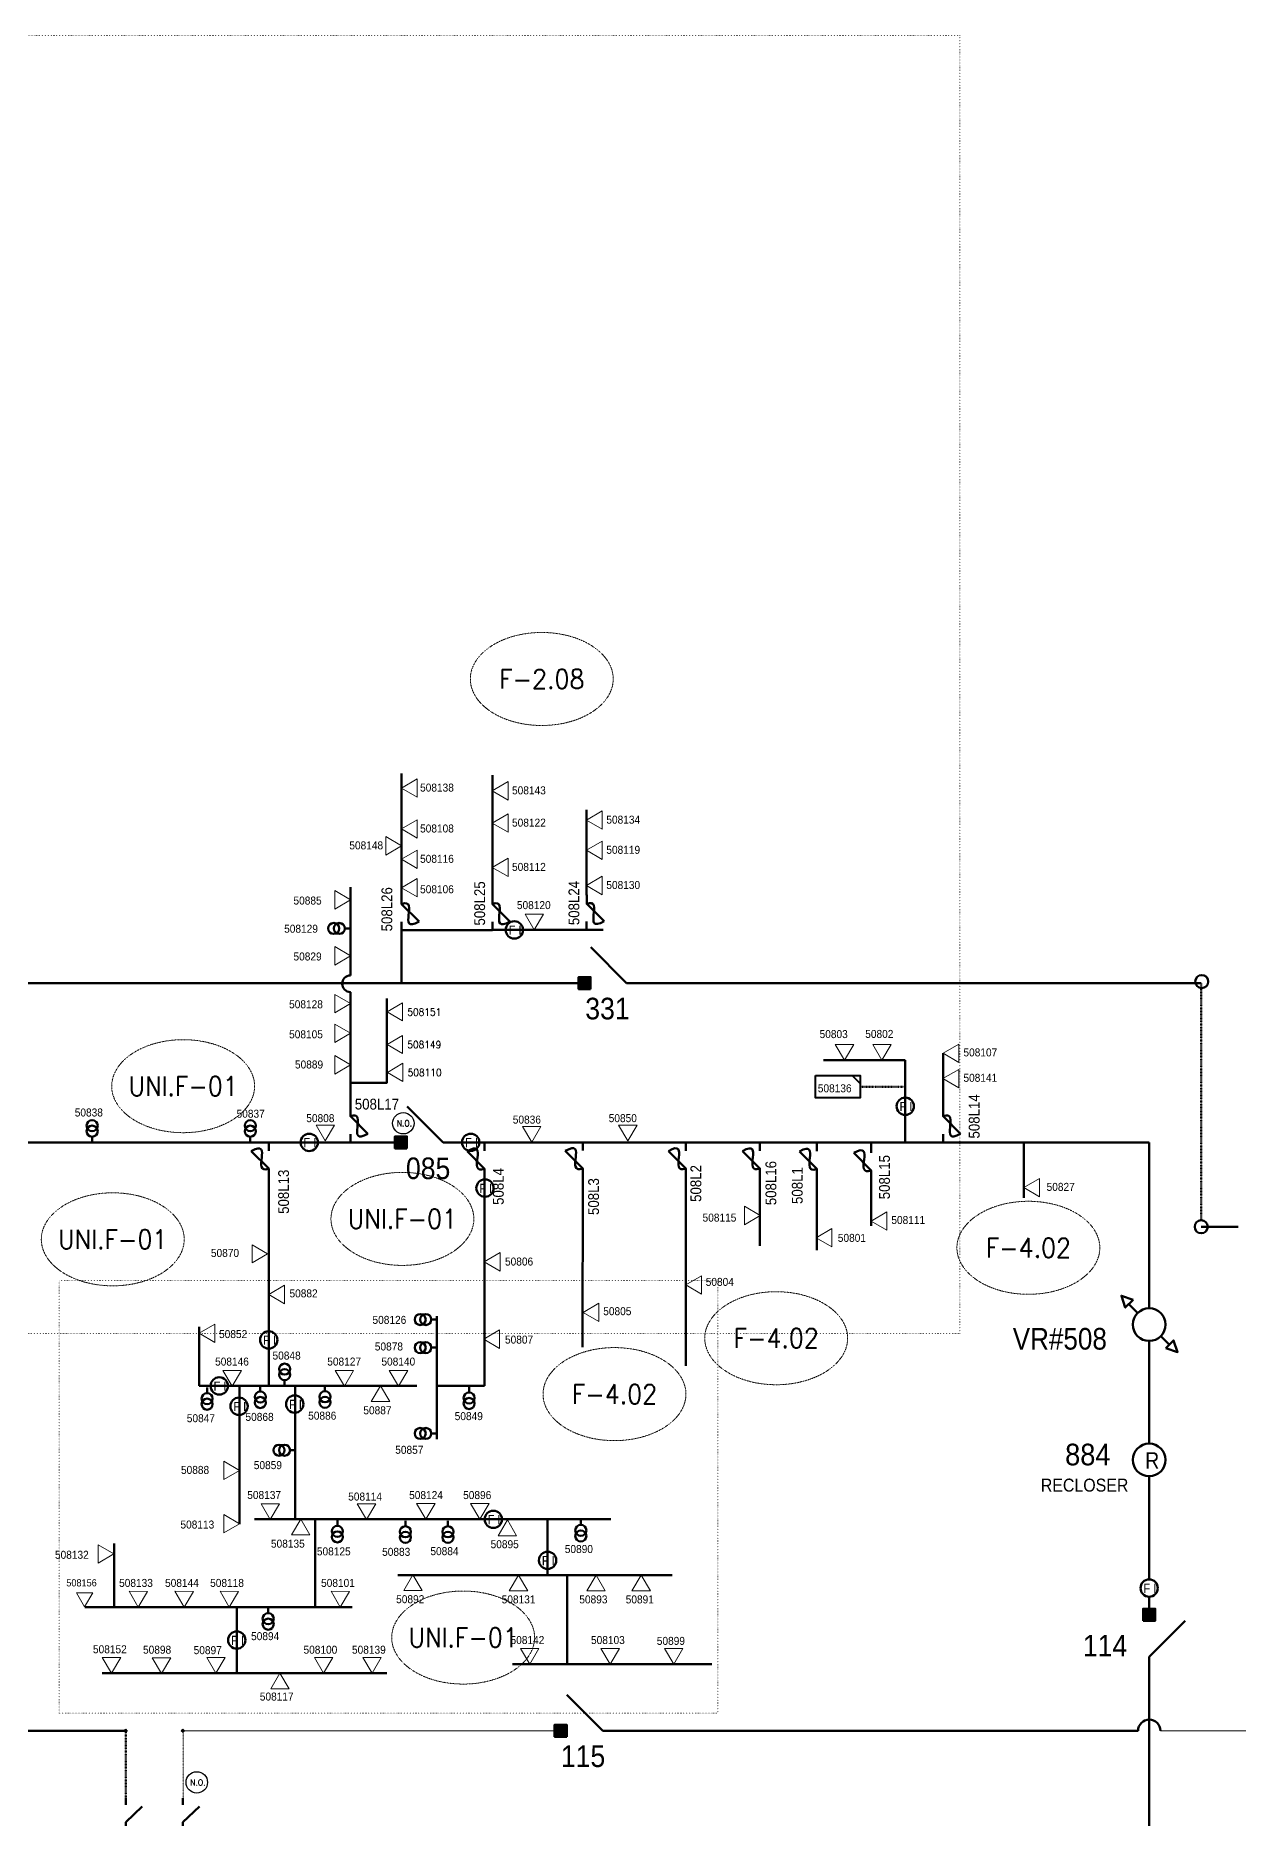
# Model space of a CAD drawing. Header units: metres. Extents: x 65984 to 144644, y -19036 to 23726.
# Drawn here: x 111478 to 112034, y 21496 to 22320 of the extents above; entities that cross this region are included whole.
import ezdxf
from ezdxf.enums import TextEntityAlignment as Align

# ---------------------------------------------------------------- set-up
doc = ezdxf.new("R2010")
doc.units = ezdxf.units.M
doc.header["$MEASUREMENT"] = 0
for name, pattern in [('DGN Style 1', [0.6, 0, -0.6]), ('DGN Style 2', [0.023128, 0, -0.023128]), ('DGN Style 3', [0.013877, 0, -0.013877])]:
    doc.linetypes.add(name, pattern=pattern)
doc.layers.get('0').update_dxf_attribs({"color": 95, "lineweight": 40})
for name, color, linetype, lineweight in [('ABS', 7, 'Continuous', 40), ('ABS NUMBER', 112, 'Continuous', 30), ('d_eos', 111, 'Continuous', 40), ('d_fco', 5, 'Continuous', 40), ('d_fco text', 95, 'Continuous', 40), ('d_grid line', 7, 'DGN Style 1', 0), ('d_oh branch', 94, 'Continuous', 40), ('d_tf', 1, 'Continuous', 40), ('d_tf no', 6, 'Continuous', 40), ('d_tf_200', 1, 'Continuous', 40), ('d_ug cable', 95, 'Continuous', 40), ('d_ug tf', 1, 'Continuous', 40), ('EARTH FAULT INDICATOR', 95, 'Continuous', 40), ('FDR  2  03', 240, 'Continuous', 40), ('FDR  2  19', 172, 'Continuous', 40), ('FDR  4  02', 126, 'Continuous', 40), ('fedr no', 95, 'Continuous', 40), ('O H MAIN FEEDER', 4, 'Continuous', 100), ('REGULATOR', 5, 'Continuous', 40), ('SW N O', 114, 'Continuous', 30)]:
    doc.layers.add(name, color=color, linetype=linetype, lineweight=lineweight)
doc.styles.add('Style-Andalus', font='andlso.ttf')
doc.styles.add('Style-Arial', font='arial.ttf')
doc.styles.add('Style-ENGINEERING', font='ENGINEERING.shx')
doc.styles.add('Style-msdefault', font='msdefault.shx')
doc.styles.add('Style-STANDARD', font='STANDARD.shx')

# ---------------------------------------------------------------- blocks, each defined once
blk = doc.blocks.new('TFU_19')
at = {"layer": 'd_tf_200', "color": 3, "linetype": 'Continuous', "lineweight": 53}
blk.add_line((0, 10), (0, 0), dxfattribs=at)
for centre in [(0, 30), (0, 20)]:
    blk.add_circle(centre, 10, dxfattribs=at)
blk = doc.blocks.new('TF_8')
at = {"color": 0, "linetype": 'ByBlock', "lineweight": -2}
blk.add_line((6.3, 4.95), (9.9, 1.35), dxfattribs=at)
blk.add_3dface([(-10.1, 4.95), (9.9, 4.95), (9.9, -5.05), (-10.1, -5.05)], dxfattribs=at)
blk = doc.blocks.new('TFU_9')
at = {"layer": 'd_tf_200', "color": 1, "linetype": 'Continuous', "lineweight": 53}
blk.add_line((0, 10), (0, 0), dxfattribs=at)
for centre in [(0, 30), (0, 20)]:
    blk.add_circle(centre, 10, dxfattribs=at)
blk = doc.blocks.new('ABS2_1_1')
at = {"color": 0, "linetype": 'ByBlock', "lineweight": -2, "ltscale": 500}
for q in [(-29900, 43500), (0, 0)]:
    blk.add_line((0, 13600), q, dxfattribs=at)
at = {"color": 0, "linetype": 'ByBlock', "lineweight": -2, "ltscale": 500, "flags": 128}
for points in [[(5000, 43600), (-5000, 43600), (-5000, 53600), (5000, 53600)], [(3791, 49653), (3791, 49653), (3791, 49653)]]:
    blk.add_lwpolyline(points, close=True, dxfattribs=at)
at = {"color": 0, "linetype": 'ByBlock', "lineweight": -2, "ltscale": 500}
for points in [[(5000, 43600), (-5000, 43600), (5000, 53600), (-5000, 53600)], [(3791, 49653), (3791, 49653), (3791, 49653)]]:
    blk.add_solid(points, dxfattribs=at)
blk = doc.blocks.new('*U892')
at = {"layer": 'SW N O', "color": 3}
blk.add_circle((0, 0), 16.8, dxfattribs=at)
at = {"layer": 'SW N O', "color": 3, "style": 'Style-STANDARD'}
blk.add_text('N.O.', height=9.6, dxfattribs=at).set_placement((1.7, -0.2), align=Align.MIDDLE_CENTER)
blk = doc.blocks.new('*U897')
at = {"layer": 'd_eos', "color": 7, "linetype": 'Continuous', "lineweight": 211, "ltscale": 0.682965}
for p, q in [((-4.65, 11.34), (-11.44, 18.34)), ((-12.09, 11.34), (-14.91, 11.34)), ((0, 11.34), (-4.65, 11.34)), ((0, 14.01), (0, -18.32)), ((-4.65, -12.95), (-11.44, -5.95)), ((0, -0.8), (4.65, -0.8)), ((4.65, -0.8), (11.45, -7.81)), ((12.1, -0.8), (14.92, -0.8)), ((-12.09, -12.95), (-14.92, -12.95)), ((0, -12.95), (-4.65, -12.95))]:
    blk.add_line(p, q, dxfattribs=at)
blk = doc.blocks.new('*U896')
at = {"layer": 'FDR  2  03', "color": 7, "linetype": 'DGN Style 3', "lineweight": 140}
blk.add_line((-0.9, -24.9), (-0.9, -30.4), dxfattribs=at)
at = {"layer": 'FDR  2  03', "color": 7, "linetype": 'Continuous', "lineweight": 140}
blk.add_line((15.3, -30.4), (-15.9, -30.4), dxfattribs=at)
blk.add_circle((-1.1, -17.1), 7.78, dxfattribs=at)
at = {"layer": 'd_eos', "color": 7, "linetype": 'Continuous', "lineweight": 211, "ltscale": 0.682965, "xscale": 1.333535249848705, "yscale": 1.333535249848705, "zscale": 1.333535249848705, "rotation": 270}
blk.add_blockref('*U897', (0, 10.5), dxfattribs=at)
at = {"layer": 'FDR  4  02', "color": 7, "linetype": 'Continuous', "lineweight": 140, "style": 'Style-STANDARD'}
blk.add_text('M', height=7.83, dxfattribs=at).set_placement((-0.9, -17), align=Align.MIDDLE_CENTER)
blk = doc.blocks.new('*U746')
at = {"layer": 'd_fco', "color": 1, "linetype": 'Continuous', "lineweight": 100}
blk.add_line((-4.6, 4.2), (-10.1, 4.2), dxfattribs=at)
at = {"layer": 'd_fco', "color": 1, "linetype": 'Continuous', "lineweight": 100, "flags": 128}
blk.add_lwpolyline([(13, 4.2), (7.1, 4.2), (-4.4, -7.3)], dxfattribs=at)
at = {"layer": 'd_fco', "color": 1, "linetype": 'Continuous', "lineweight": 100}
blk.add_open_spline([(-4.4, -7.3), (-13, 7.7), (11.6, -7.7), (7.1, 4.2)], degree=3, dxfattribs=at)
blk = doc.blocks.new('*U706')
at = {"layer": 'd_fco', "color": 3, "linetype": 'Continuous', "lineweight": 100}
blk.add_line((-4.6, 4.2), (-10.1, 4.2), dxfattribs=at)
at = {"layer": 'd_fco', "color": 3, "linetype": 'Continuous', "lineweight": 100, "flags": 128}
blk.add_lwpolyline([(13, 4.2), (7.1, 4.2), (-4.4, -7.3)], dxfattribs=at)
at = {"layer": 'd_fco', "color": 3, "linetype": 'Continuous', "lineweight": 100}
blk.add_open_spline([(-4.4, -7.3), (-13, 7.7), (11.6, -7.7), (7.1, 4.2)], degree=3, dxfattribs=at)
blk = doc.blocks.new('*U906')
at = {"layer": 'EARTH FAULT INDICATOR', "color": 2, "linetype": 'Continuous', "lineweight": 100}
blk.add_circle((0.02, 0.13), 4, dxfattribs=at)
at = {"layer": 'EARTH FAULT INDICATOR', "color": 2, "lineweight": 140, "style": 'Style-Andalus', "width": 0.9}
blk.add_text('F I', height=4.234, dxfattribs=at).set_placement((-2.61, 2.11), align=Align.TOP_LEFT)
blk = doc.blocks.new('*U809')
at = {"layer": 'REGULATOR', "color": 7, "linetype": 'Continuous', "lineweight": 211}
blk.add_circle((-0.01, 0.1), 7.56, dxfattribs=at)
at = {"layer": 'ABS NUMBER', "color": 7, "lineweight": 211, "style": 'Style-ENGINEERING', "width": 0.9}
blk.add_text('R', height=7.56, dxfattribs=at).set_placement((-1.91, 3.67), align=Align.TOP_LEFT)
blk = doc.blocks.new('*U720')
at = {"layer": 'd_fco', "color": 114, "linetype": 'Continuous', "lineweight": 100}
blk.add_line((-4.6, 4.2), (-10.1, 4.2), dxfattribs=at)
at = {"layer": 'd_fco', "color": 114, "linetype": 'Continuous', "lineweight": 100, "flags": 128}
blk.add_lwpolyline([(13, 4.2), (7.1, 4.2), (-4.4, -7.3)], dxfattribs=at)
at = {"layer": 'd_fco', "color": 114, "linetype": 'Continuous', "lineweight": 100}
blk.add_open_spline([(-4.4, -7.3), (-13, 7.7), (11.6, -7.7), (7.1, 4.2)], degree=3, dxfattribs=at)
blk = doc.blocks.new('*U963')
at = {"layer": 'EARTH FAULT INDICATOR', "color": 3, "linetype": 'Continuous', "lineweight": 100}
blk.add_circle((0.02, 0.13), 4, dxfattribs=at)
at = {"layer": 'EARTH FAULT INDICATOR', "color": 3, "lineweight": 140, "style": 'Style-Andalus', "width": 0.9}
blk.add_text('F I', height=4.234, dxfattribs=at).set_placement((-2.61, 2.11), align=Align.TOP_LEFT)
blk = doc.blocks.new('*U2077')
at = {"layer": 'REGULATOR', "color": 1, "linetype": 'Continuous', "lineweight": 106}
for p, q in [((24, 25.1), (13.4, 14.5)), ((-14.9, -13.7), (-25.5, -24.4))]:
    blk.add_line(p, q, dxfattribs=at)
at = {"layer": 'REGULATOR', "color": 1, "linetype": 'Continuous', "lineweight": 106, "flags": 128}
for points in [[(29.5, 20), (34.4, 34.3), (20.1, 29.6)], [(-29.6, -20), (-34.4, -34.3), (-20.1, -29.5)]]:
    blk.add_lwpolyline(points, close=True, dxfattribs=at)
at = {"layer": 'REGULATOR', "color": 1, "linetype": 'Continuous', "lineweight": 106}
blk.add_circle((-0.8, 0.4), 20, dxfattribs=at)
blk = doc.blocks.new('TRA1_551')
at = {"layer": 'd_tf', "color": 3, "linetype": 'Continuous', "lineweight": 0, "ltscale": 0.000426762, "flags": 128}
blk.add_lwpolyline([(9.9, -17), (-0.1, 0), (-10.1, -17)], close=True, dxfattribs=at)
blk = doc.blocks.new('TRA1_550')
at = {"layer": 'd_tf', "color": 3, "linetype": 'Continuous', "lineweight": 0, "ltscale": 0.000426762, "xscale": 1.000046566207833, "yscale": 1.000046566207833, "zscale": 1.000046566207833, "rotation": 180}
blk.add_blockref('TRA1_551', (0, 0), dxfattribs=at)
blk = doc.blocks.new('TRA1_555')
at = {"layer": 'd_tf', "color": 3, "linetype": 'Continuous', "lineweight": 0, "ltscale": 0.000426762, "flags": 128}
blk.add_lwpolyline([(10.1, -17), (0.1, 0), (-9.9, -17)], close=True, dxfattribs=at)
blk = doc.blocks.new('TRA1_554')
at = {"layer": 'd_tf', "color": 3, "linetype": 'Continuous', "lineweight": 0, "ltscale": 0.000426762, "xscale": 1.000046566088347, "yscale": 1.000046566088347, "zscale": 1.000046566088347, "rotation": 180.0000042736749}
blk.add_blockref('TRA1_555', (0, 0), dxfattribs=at)
blk = doc.blocks.new('TRA1_565')
at = {"layer": 'd_tf', "color": 3, "linetype": 'Continuous', "lineweight": 0, "ltscale": 0.000426762, "flags": 128}
blk.add_lwpolyline([(9.9, -17.2), (-0.1, -0.2), (-10.1, -17.2)], close=True, dxfattribs=at)
blk = doc.blocks.new('TRA1_564')
at = {"layer": 'd_tf', "color": 3, "linetype": 'Continuous', "lineweight": 0, "ltscale": 0.000426762, "xscale": 1.000046566207834, "yscale": 1.000046566207834, "zscale": 1.000046566207834, "rotation": 180}
blk.add_blockref('TRA1_565', (0, 0), dxfattribs=at)
blk = doc.blocks.new('TRA1_567')
at = {"layer": 'd_tf', "color": 1, "linetype": 'Continuous', "lineweight": 0, "ltscale": 0.000426762, "flags": 128}
blk.add_lwpolyline([(9.9, -17), (-0.1, 0), (-10.1, -17)], close=True, dxfattribs=at)
blk = doc.blocks.new('TRA1_566')
at = {"layer": 'd_tf', "color": 1, "linetype": 'Continuous', "lineweight": 0, "ltscale": 0.000426762, "xscale": 1.000046566207833, "yscale": 1.000046566207833, "zscale": 1.000046566207833, "rotation": 180}
blk.add_blockref('TRA1_567', (0, 0), dxfattribs=at)
blk = doc.blocks.new('TRA1_569')
at = {"layer": 'd_tf', "color": 1, "linetype": 'Continuous', "lineweight": 0, "ltscale": 0.000426762, "flags": 128}
blk.add_lwpolyline([(10, -17.1), (0, -0.1), (-10, -17.1)], close=True, dxfattribs=at)
blk = doc.blocks.new('TRA1_568')
at = {"layer": 'd_tf', "color": 1, "linetype": 'Continuous', "lineweight": 0, "ltscale": 0.000426762, "xscale": 1.000046566207833, "yscale": 1.000046566207833, "zscale": 1.000046566207833, "rotation": 180}
blk.add_blockref('TRA1_569', (0, 0), dxfattribs=at)
blk = doc.blocks.new('TRA1_561')
at = {"layer": 'd_tf', "color": 1, "linetype": 'Continuous', "lineweight": 0, "ltscale": 0.000426762, "flags": 128}
blk.add_lwpolyline([(10, -16.9), (0, 0.1), (-10, -16.9)], close=True, dxfattribs=at)
blk = doc.blocks.new('TRA1_560')
at = {"layer": 'd_tf', "color": 1, "linetype": 'Continuous', "lineweight": 0, "ltscale": 0.000426762, "xscale": 1.000046566088347, "yscale": 1.000046566088347, "zscale": 1.000046566088347, "rotation": 180.0000042736749}
blk.add_blockref('TRA1_561', (0, 0), dxfattribs=at)
blk = doc.blocks.new('TRA1_571')
at = {"layer": 'd_tf', "color": 3, "linetype": 'Continuous', "lineweight": 0, "ltscale": 0.000426762, "flags": 128}
blk.add_lwpolyline([(10, -17), (0, 0), (-10, -17)], close=True, dxfattribs=at)
blk = doc.blocks.new('TRA1_570')
at = {"layer": 'd_tf', "color": 3, "linetype": 'Continuous', "lineweight": 0, "ltscale": 0.000426762, "xscale": 1.000046566088347, "yscale": 1.000046566088347, "zscale": 1.000046566088347, "rotation": 180.0000042736749}
blk.add_blockref('TRA1_571', (0, 0), dxfattribs=at)
blk = doc.blocks.new('TRA1_573')
at = {"layer": 'd_tf', "color": 114, "linetype": 'Continuous', "lineweight": 0, "ltscale": 0.000426762, "extrusion": (0, 0, -1), "flags": 128}
blk.add_lwpolyline([(-10, -17.1), (0, -0.1), (10, -17.1)], close=True, dxfattribs=at)
blk = doc.blocks.new('TRA1_572')
at = {"layer": 'd_tf', "color": 114, "linetype": 'Continuous', "lineweight": 0, "ltscale": 0.000426762, "xscale": 1.000046566207833, "yscale": 1.000046566207833, "zscale": 1.000046566207833, "rotation": 180}
blk.add_blockref('TRA1_573', (0, 0), dxfattribs=at)
blk = doc.blocks.new('TRA1_652')
at = {"layer": 'd_tf', "color": 3, "linetype": 'Continuous', "lineweight": 0, "ltscale": 0.000426762, "extrusion": (0, 0, -1), "flags": 128}
blk.add_lwpolyline([(-10, -17.1), (0, -0.1), (10, -17.1)], close=True, dxfattribs=at)
blk = doc.blocks.new('TRA1_651')
at = {"layer": 'd_tf', "color": 3, "linetype": 'Continuous', "lineweight": 0, "ltscale": 0.000426762, "xscale": 1.000046566207833, "yscale": 1.000046566207833, "zscale": 1.000046566207833, "rotation": 180}
blk.add_blockref('TRA1_652', (0, 0), dxfattribs=at)
blk = doc.blocks.new('TRA1_587')
at = {"layer": 'd_tf', "color": 1, "linetype": 'Continuous', "lineweight": 0, "ltscale": 0.000426762, "flags": 128}
blk.add_lwpolyline([(10, -17), (0, 0), (-10, -17)], close=True, dxfattribs=at)
blk = doc.blocks.new('TRA1_586')
at = {"layer": 'd_tf', "color": 1, "linetype": 'Continuous', "lineweight": 0, "ltscale": 0.000426762, "xscale": 1.000046566088347, "yscale": 1.000046566088347, "zscale": 1.000046566088347, "rotation": 180.0000042736749}
blk.add_blockref('TRA1_587', (0, 0), dxfattribs=at)
blk = doc.blocks.new('TRA1_710')
at = {"layer": 'd_tf', "color": 1, "linetype": 'Continuous', "lineweight": 0, "ltscale": 0.000426762, "flags": 128}
blk.add_lwpolyline([(10.1, -17), (0.1, 0), (-9.9, -17)], close=True, dxfattribs=at)
blk = doc.blocks.new('TRA1_709')
at = {"layer": 'd_tf', "color": 1, "linetype": 'Continuous', "lineweight": 0, "ltscale": 0.000426762, "xscale": 1.000046566207833, "yscale": 1.000046566207833, "zscale": 1.000046566207833, "rotation": 180}
blk.add_blockref('TRA1_710', (0, 0), dxfattribs=at)
blk = doc.blocks.new('TRA1_1594')
at = {"layer": 'd_tf', "color": 3, "linetype": 'Continuous', "lineweight": 0, "ltscale": 0.000384086, "flags": 128}
blk.add_lwpolyline([(10.1, -17), (0.1, 0), (-9.9, -17)], close=True, dxfattribs=at)
blk = doc.blocks.new('TRA1_1593')
at = {"layer": 'd_tf', "color": 3, "linetype": 'Continuous', "lineweight": 0, "ltscale": 0.000384086, "xscale": 1.000046566088347, "yscale": 1.000046566088347, "zscale": 1.000046566088347, "rotation": 180.0000042736749}
blk.add_blockref('TRA1_1594', (0, 0), dxfattribs=at)

msp = doc.modelspace()

# ---------------------------------------------------------------- linework, layer by layer
at = {"layer": 'd_fco', "color": 1, "linetype": 'Continuous', "lineweight": 100}
msp.add_line((111864.21, 21807.03), (111864.21, 21808.82), dxfattribs=at)
at = {"layer": 'd_grid line', "color": 7, "linetype": 'DGN Style 1', "lineweight": 0, "flags": 128}
msp.add_lwpolyline([(111905.22, 22320.48), (111905.22, 21720.48), (110915.27, 21720.48), (110915.27, 22320.48)], close=True, dxfattribs=at)
at = {"layer": 'd_oh branch', "color": 114, "linetype": 'Continuous', "lineweight": 100}
for p, q in [((111647.19, 21920.14), (111647.19, 21979.37)), ((111647.19, 21883.09), (111647.19, 21908.88)), ((111689.13, 21907.03), (111740.35, 21907.03))]:
    msp.add_line(p, q, dxfattribs=at)
at = {"layer": 'd_oh branch', "color": 3, "linetype": 'Continuous', "lineweight": 100}
for p, q in [((111623.51, 21886.02), (111623.51, 21926.79)), ((111623.52, 21825.02), (111623.51, 21878.32)), ((111585.76, 21792.55), (111585.77, 21696.23)), ((111553.58, 21696.23), (111553.58, 21723.55)), ((111654.16, 21696.23), (111553.58, 21696.23)), ((111572.19, 21695.86), (111572.19, 21632.33)), ((111597.93, 21696.07), (111597.93, 21634.55)), ((111579.14, 21634.55), (111743.83, 21634.55)), ((111607.3, 21634.54), (111607.3, 21593.99)), ((111714.67, 21634.55), (111714.67, 21608.68)), ((111772.18, 21608.68), (111645.49, 21608.68)), ((111723.71, 21608.53), (111723.71, 21567.6)), ((111514.37, 21593.99), (111500.7, 21594)), ((111571.02, 21563.44), (111640.3, 21563.44)), ((111790.65, 21567.6), (111698.42, 21567.6))]:
    msp.add_line(p, q, dxfattribs=at)
at = {"layer": 'd_oh branch', "color": 1, "linetype": 'Continuous', "lineweight": 100}
for p, q in [((111897.46, 21824.63), (111897.46, 21850)), ((111880, 21846.82), (111842.19, 21846.82)), ((111880, 21808.82), (111880, 21846.82)), ((111934.79, 21808.82), (111934.79, 21783.17)), ((111685.47, 21792.51), (111685.46, 21696.23)), ((111730.9, 21792.68), (111730.87, 21714.08)), ((111778.56, 21792.62), (111778.55, 21705.45)), ((111812.8, 21792.61), (111812.81, 21761.05)), ((111839.15, 21792.41), (111839.15, 21759.02)), ((111864.2, 21792.62), (111864.21, 21770.23)), ((111663.48, 21671.66), (111663.48, 21728.4)), ((111663.48, 21696.23), (111685.46, 21696.23))]:
    msp.add_line(p, q, dxfattribs=at)
at = {"layer": 'd_oh branch', "color": 114, "linetype": 'Continuous', "lineweight": 100, "flags": 128}
for points in [[(111689.13, 21919.7), (111689.13, 21978.58)], [(111732.72, 21923.12), (111732.72, 21962.64)], [(111647.19, 21906.92), (111689.13, 21906.92)], [(111732.72, 21907.03), (111732.72, 21908.97)]]:
    msp.add_lwpolyline(points, dxfattribs=at)
at = {"layer": 'd_oh branch', "color": 3, "linetype": 'Continuous', "lineweight": 100, "flags": 128}
for points in [[(111623.51, 21836.38), (111640.43, 21836.38), (111640.43, 21875.29)], [(111624.33, 21593.99), (111514.37, 21593.99), (111514.37, 21623.44)], [(111571.02, 21593.99), (111571.02, 21563.44), (111508.8, 21563.44)]]:
    msp.add_lwpolyline(points, dxfattribs=at)
at = {"layer": 'd_oh branch', "color": 3, "linetype": 'Continuous', "lineweight": 100}
msp.add_arc((111623.6, 21882.17), 3.85, 91.42321, 268.57679, dxfattribs=at)
at = {"layer": 'd_ug cable', "color": 114, "linetype": 'DGN Style 3', "lineweight": 100}
msp.add_line((112016.77, 21882.47), (112016.77, 21772.8), dxfattribs=at)
at = {"layer": 'd_ug cable', "color": 1, "linetype": 'DGN Style 3', "lineweight": 106}
msp.add_line((111880, 21834.57), (111859.19, 21834.57), dxfattribs=at)
at = {"layer": 'd_ug cable', "color": 251, "linetype": 'DGN Style 3', "lineweight": 100}
msp.add_line((111519.72, 21504.26), (111519.72, 21536.81), dxfattribs=at)
at = {"layer": 'd_ug cable', "color": 6, "linetype": 'Continuous', "lineweight": 13}
for p, q in [((111720.28, 21536.81), (111546.23, 21536.81)), ((111987.61, 21536.81), (111747.42, 21536.81)), ((111987.61, 21536.81), (111747.42, 21536.81)), ((112039.2, 21536.72), (111997.96, 21536.81))]:
    msp.add_line(p, q, dxfattribs=at)
at = {"layer": 'd_ug cable', "color": 6, "linetype": 'DGN Style 2', "lineweight": 13}
msp.add_line((111546.23, 21504.85), (111546.23, 21536.62), dxfattribs=at)
at = {"layer": 'd_ug cable', "color": 11, "linetype": 'DGN Style 3', "lineweight": 13}
msp.add_line((111987.61, 21536.81), (111747.42, 21536.81), dxfattribs=at)
at = {"layer": 'd_ug cable', "color": 6, "linetype": 'Continuous', "lineweight": 13}
msp.add_arc((111992.78, 21536.8), 5.17, 0.06795, 179.93205, dxfattribs=at)
at = {"layer": 'EARTH FAULT INDICATOR', "color": 2, "linetype": 'DGN Style 1', "lineweight": 0, "flags": 128}
msp.add_lwpolyline([(111488.98, 21544.95), (111488.98, 21744.95), (111793.36, 21744.95), (111793.36, 21544.95)], close=True, dxfattribs=at)
at = {"layer": 'FDR  2  19', "color": 114, "linetype": 'Continuous'}
msp.add_line((111674.62, 21882.47), (111455.24, 21882.47), dxfattribs=at)
at = {"layer": 'FDR  2  19', "color": 114, "linetype": 'Continuous', "flags": 128}
msp.add_lwpolyline([(112016.77, 21769.8), (112033.94, 21769.8)], dxfattribs=at)
at = {"layer": 'FDR  4  02', "color": 1, "linetype": 'Continuous'}
msp.add_line((111992.73, 21393.54), (111992.73, 21564.04), dxfattribs=at)
at = {"layer": 'fedr no', "color": 82, "linetype": 'DGN Style 3', "lineweight": 13, "true_color": 0x1dc70e}
for centre in [(111711.98, 22023.06), (111546.22, 21834.8), (111647.56, 21773.45), (111513.68, 21764), (111936.89, 21760.09), (111820.34, 21718.28), (111745.59, 21692.44), (111675.64, 21579.89)]:
    msp.add_ellipse(centre, major_axis=(33.02, 0), ratio=0.651175, dxfattribs=at)
at = {"layer": 'O H MAIN FEEDER', "color": 114, "lineweight": 211, "ltscale": 0.498271}
for p, q in [((111729.28, 21882.47), (111452.98, 21882.47)), ((112016.77, 21882.47), (111756.74, 21882.47))]:
    msp.add_line(p, q, dxfattribs=at)
at = {"layer": 'O H MAIN FEEDER', "color": 3, "lineweight": 211, "ltscale": 0.498271}
msp.add_line((111644.05, 21808.82), (111315.13, 21808.83), dxfattribs=at)
at = {"layer": 'O H MAIN FEEDER', "color": 1, "lineweight": 211, "ltscale": 0.498271}
for p, q in [((111851.32, 21808.82), (111671.25, 21808.82)), ((111891.21, 21808.82), (111851.32, 21808.82)), ((111992.73, 21808.82), (111888.91, 21808.82)), ((111992.73, 21732.16), (111992.73, 21808.82)), ((111992.73, 21669.58), (111992.73, 21717.03)), ((111992.73, 21607), (111992.73, 21654.45)), ((111992.73, 21598.76), (111992.73, 21599.15)), ((111992.73, 21592.64), (111992.73, 21598.76)), ((111992.73, 21172.8), (111992.73, 21564.04))]:
    msp.add_line(p, q, dxfattribs=at)
at = {"layer": 'O H MAIN FEEDER', "color": 251, "lineweight": 211, "ltscale": 0.498271}
msp.add_line((111519.72, 21536.81), (111419.28, 21536.81), dxfattribs=at)
at = {"layer": 'O H MAIN FEEDER', "color": 140, "lineweight": 211, "ltscale": 0.498271}
msp.add_line((111987.61, 21536.81), (111747.42, 21536.81), dxfattribs=at)
at = {"layer": 'O H MAIN FEEDER', "color": 114, "lineweight": 211, "ltscale": 0.498271, "flags": 128}
msp.add_lwpolyline([(112016.77, 21769.8), (112033.94, 21769.8)], dxfattribs=at)
at = {"layer": 'O H MAIN FEEDER', "color": 114, "ltscale": 0.426762}
for centre in [(112017.05, 21883.18), (112016.77, 21769.8)]:
    msp.add_circle(centre, 3, dxfattribs=at)
at = {"layer": 'O H MAIN FEEDER', "color": 251, "lineweight": 211, "ltscale": 0.498271}
msp.add_circle((111519.68, 21536.8), 0.402, dxfattribs=at)
at = {"layer": 'O H MAIN FEEDER', "color": 140, "lineweight": 211, "ltscale": 0.498271}
msp.add_circle((111546.08, 21536.8), 0.402, dxfattribs=at)
msp.add_arc((111992.78, 21536.8), 5.17, 0.06795, 179.93205, dxfattribs=at)

# ---------------------------------------------------------------- block references
at = {"layer": 'ABS', "color": 7, "linetype": 'Continuous', "lineweight": 211, "ltscale": 0.829472, "xscale": 0.000555747191877611, "yscale": -0.0005557471918776113, "zscale": 0.0003680335276451397}
for p, rotation in [((111758.77, 21882.47), 270.0000000000002), ((111673.91, 21808.82), 270.0000000000002), ((111992.73, 21563.41), 180.0000000000002), ((111747.72, 21536.81), 270.0000000000002)]:
    msp.add_blockref('ABS2_1_1', p, dxfattribs=dict(at, rotation=rotation))
at = {"layer": 'd_eos', "color": 7, "linetype": 'Continuous', "lineweight": 211, "ltscale": 0.682965, "xscale": 0.8147294840344778, "yscale": 0.8147294840344778, "zscale": 0.8147294840344778}
msp.add_blockref('*U896', (111533.8, 21480.86), dxfattribs=at)
at = {"layer": 'd_fco', "color": 114, "linetype": 'Continuous', "lineweight": 100, "xscale": 0.7000000000000004, "yscale": 0.7000000000000004, "zscale": 0.7000000000000004, "rotation": 89.9640835135763}
for p in [(111650.15, 21914.01), (111692.08, 21914.01), (111735.67, 21914.12)]:
    msp.add_blockref('*U720', p, dxfattribs=at)
at = {"layer": 'd_fco', "color": 3, "linetype": 'Continuous', "lineweight": 100, "xscale": 0.7000000000000004, "yscale": 0.7000000000000004, "zscale": 0.7000000000000004}
for p, rotation in [((111626.46, 21815.91), 89.9640835135763), ((111582.82, 21801.66), 269.9640835135763)]:
    msp.add_blockref('*U706', p, dxfattribs=dict(at, rotation=rotation))
at = {"layer": 'd_fco', "color": 1, "linetype": 'Continuous', "lineweight": 100, "xscale": 0.7000000000000004, "yscale": 0.7000000000000004, "zscale": 0.7000000000000004}
for p, rotation in [((111900.41, 21815.91), 89.9640835135763), ((111682.53, 21801.63), 269.9640835135763), ((111727.96, 21801.79), 269.9640835135763), ((111775.62, 21801.74), 269.9640835135763), ((111809.86, 21801.73), 269.9640835135763), ((111836.2, 21801.52), 269.9640835135763), ((111861.26, 21800.83), 269.9640835135763)]:
    msp.add_blockref('*U746', p, dxfattribs=dict(at, rotation=rotation))
at = {"layer": 'd_tf', "color": 114, "linetype": 'Continuous', "lineweight": 0, "ltscale": 0.000426762, "extrusion": (0, 0, -1), "xscale": 0.4267622666565712, "yscale": 0.4267622666565712, "zscale": 0.4267622666565712, "rotation": 90.00000000000001}
for p in [(-111647.15, 21972.65), (-111689.08, 21971.37), (-111647.15, 21953.73), (-111689.08, 21956.45), (-111732.66, 21957.82), (-111732.66, 21943.87), (-111647.15, 21939.72), (-111689.08, 21935.98), (-111732.66, 21927.61), (-111647.15, 21926.54)]:
    msp.add_blockref('TRA1_572', p, dxfattribs=at)
at = {"layer": 'd_tf', "color": 114, "linetype": 'Continuous', "lineweight": 0, "ltscale": 0.000426762, "xscale": 0.4267622666565712, "yscale": 0.4267622666565712, "zscale": 0.4267622666565712, "rotation": 90.00000000000001}
msp.add_blockref('TRA1_572', (111647.23, 21945.93), dxfattribs=at)
at = {"layer": 'd_tf', "color": 3, "linetype": 'Continuous', "lineweight": 0, "ltscale": 0.000426762}
for name, p, xscale, yscale, zscale, rotation in [('TRA1_550', (111623.55, 21920.91), 0.4267622666565712, 0.4267622666565712, 0.4267622666565712, 89.99999999999999), ('TRA1_550', (111623.55, 21895.05), 0.4267622666565712, 0.4267622666565712, 0.4267622666565712, 89.99999999999999), ('TRA1_550', (111623.55, 21872.94), 0.4267622666565712, 0.4267622666565712, 0.4267622666565712, 89.99999999999999), ('TRA1_550', (111623.55, 21859.2), 0.4267622666565712, 0.4267622666565712, 0.4267622666565712, 89.99999999999999), ('TRA1_550', (111623.55, 21844.62), 0.4267622666565712, 0.4267622666565712, 0.4267622666565712, 89.99999999999999), ('TRA1_570', (111611.93, 21809.58), 0.4267628141947012, 0.4267628141947012, 0.4267628141947012, 359.9082192556203), ('TRA1_564', (111585.33, 21757.24), 0.4182270213234395, 0.4182270213234395, 0.4182270213234395, 89.99999999999999), ('TRA1_550', (111585.77, 21738.53), 0.4267622666565712, 0.4267622666565712, 0.4267622666565712, 270), ('TRA1_550', (111553.56, 21720.59), 0.4267622666565712, 0.4267622666565712, 0.4267622666565712, 270), ('TRA1_550', (111572.25, 21657.13), 0.4267622666565712, 0.4267622666565712, 0.4267622666565712, 89.99999999999999), ('TRA1_550', (111572.25, 21632.5), 0.4267622666565712, 0.4267622666565712, 0.4267622666565712, 89.99999999999999), ('TRA1_550', (111696.12, 21634.25), 0.4267622666565712, 0.4267622666565712, 0.4267622666565712, 180), ('TRA1_550', (111514.23, 21618.51), 0.4267622666565712, 0.4267622666565712, 0.4267622666565712, 89.99999999999999), ('TRA1_550', (111652.46, 21608.83), 0.4267622666565712, 0.4267622666565712, 0.4267622666565712, 180), ('TRA1_550', (111701.24, 21608.75), 0.4267622666565712, 0.4267622666565712, 0.4267622666565712, 180), ('TRA1_550', (111737.11, 21608.75), 0.4267622666565712, 0.4267622666565712, 0.4267622666565712, 180), ('TRA1_550', (111757.99, 21608.75), 0.4267622666565712, 0.4267622666565712, 0.4267622666565712, 180), ('TRA1_554', (111525.5, 21594.01), 0.4267628141947012, 0.4267628141947012, 0.4267628141947012, 359.9082192556203), ('TRA1_554', (111546.74, 21594.01), 0.4267628141947012, 0.4267628141947012, 0.4267628141947012, 359.9082192556203), ('TRA1_554', (111567.58, 21594.01), 0.4267628141947012, 0.4267628141947012, 0.4267628141947012, 359.9082192556203), ('TRA1_554', (111618.86, 21594.01), 0.4267628141947012, 0.4267628141947012, 0.4267628141947012, 359.9082192556203), ('TRA1_554', (111513.14, 21563.46), 0.4267628141947012, 0.4267628141947012, 0.4267628141947012, 359.9082192556203), ('TRA1_554', (111536.27, 21563.28), 0.4267628141947012, 0.4267628141947012, 0.4267628141947012, 359.9082192556203), ('TRA1_554', (111561.44, 21563.46), 0.4267628141947012, 0.4267628141947012, 0.4267628141947012, 359.9082192556203), ('TRA1_554', (111611.17, 21563.46), 0.4267628141947012, 0.4267628141947012, 0.4267628141947012, 359.9082192556203), ('TRA1_554', (111633.57, 21563.46), 0.4267628141947012, 0.4267628141947012, 0.4267628141947012, 359.9082192556203)]:
    msp.add_blockref(name, p, dxfattribs=dict(at, xscale=xscale, yscale=yscale, zscale=zscale, rotation=rotation))
at = {"layer": 'd_tf', "color": 114, "linetype": 'Continuous', "lineweight": 0, "ltscale": 0.000426762, "extrusion": (0, 0, -1), "xscale": 0.4267622666565712, "yscale": 0.4267622666565712, "zscale": 0.4267622666565712}
msp.add_blockref('TRA1_572', (-111708.5, 21907.03), dxfattribs=at)
at = {"layer": 'd_tf', "color": 3, "linetype": 'Continuous', "lineweight": 0, "ltscale": 0.000426762, "extrusion": (0, 0, -1)}
for name, p, xscale, yscale, zscale, rotation in [('TRA1_651', (-111640.5, 21869.16), 0.4182270213234398, 0.4182270213234398, 0.4182270213234398, 89.99999999999999), ('TRA1_651', (-111640.5, 21854.11), 0.4182270213234398, 0.4182270213234398, 0.4182270213234398, 89.99999999999999), ('TRA1_651', (-111640.65, 21841.2), 0.4182270213234398, 0.4182270213234398, 0.4182270213234398, 89.99999999999999), ('TRA1_550', (-111637.37, 21696.33), 0.4267622666565712, 0.4267622666565712, 0.4267622666565712, 180), ('TRA1_550', (-111600.52, 21634.66), 0.4267622666565712, 0.4267622666565712, 0.4267622666565712, 180), ('TRA1_554', (-111590.98, 21563.42), 0.4267628141947012, 0.4267628141947012, 0.4267628141947012, 179.9082192556203)]:
    msp.add_blockref(name, p, dxfattribs=dict(at, xscale=xscale, yscale=yscale, zscale=zscale, rotation=rotation))
at = {"layer": 'd_tf', "color": 1, "linetype": 'Continuous', "lineweight": 0, "ltscale": 0.000426762}
for name, p, xscale, yscale, zscale, rotation in [('TRA1_586', (111851.89, 21846.82), 0.4267628141947012, 0.4267628141947012, 0.4267628141947012, 359.9082192556203), ('TRA1_586', (111869.22, 21846.82), 0.4267628141947012, 0.4267628141947012, 0.4267628141947012, 359.9082192556203), ('TRA1_568', (111897.43, 21849.99), 0.4267622666565712, 0.4267622666565712, 0.4267622666565712, 270), ('TRA1_709', (111897.43, 21838.25), 0.4267622666565712, 0.4267622666565712, 0.4267622666565712, 270), ('TRA1_560', (111707.32, 21808.91), 0.4267628141947012, 0.4267628141947012, 0.4267628141947012, 359.9082192556203), ('TRA1_560', (111751.72, 21809.58), 0.4267628141947012, 0.4267628141947012, 0.4267628141947012, 359.9082192556203), ('TRA1_566', (111864.18, 21772.49), 0.4267622666565712, 0.4267622666565712, 0.4267622666565712, 270.0000000000001), ('TRA1_566', (111838.84, 21764.77), 0.4267622666565712, 0.4267622666565712, 0.4267622666565712, 270), ('TRA1_566', (111685.42, 21753.66), 0.4267622666565712, 0.4267622666565712, 0.4267622666565712, 270), ('TRA1_566', (111778.57, 21742.96), 0.4267622666565712, 0.4267622666565712, 0.4267622666565712, 270), ('TRA1_566', (111731.12, 21730.28), 0.4267622666565712, 0.4267622666565712, 0.4267622666565712, 270), ('TRA1_566', (111685.25, 21717.88), 0.4267622666565712, 0.4267622666565712, 0.4267622666565712, 270)]:
    msp.add_blockref(name, p, dxfattribs=dict(at, xscale=xscale, yscale=yscale, zscale=zscale, rotation=rotation))
at = {"layer": 'd_tf', "color": 1, "linetype": 'Continuous', "lineweight": 0, "ltscale": 0.000426762, "extrusion": (0, 0, -1), "xscale": 0.4267622666565712, "yscale": 0.4267622666565712, "zscale": 0.4267622666565712}
for p, rotation in [((-111934.77, 21787.92), 90.00164083888852), ((-111812.93, 21774.99), 270)]:
    msp.add_blockref('TRA1_568', p, dxfattribs=dict(at, rotation=rotation))
at = {"layer": 'd_tf', "color": 3, "linetype": 'Continuous', "lineweight": 0, "ltscale": 0.000426762, "xscale": 0.4267622666565712, "yscale": 0.4267622666565712, "zscale": 0.4267622666565712}
for p in [(111568.84, 21696.13), (111620.68, 21696.13), (111645.72, 21696.13), (111586.44, 21634.45), (111630.9, 21634.45), (111772.94, 21567.53)]:
    msp.add_blockref('TRA1_550', p, dxfattribs=at)
at = {"layer": 'd_tf', "color": 3, "linetype": 'Continuous', "lineweight": 0, "ltscale": 0.000426762, "extrusion": (0, 0, -1), "xscale": 0.4267622666565712, "yscale": 0.4267622666565712, "zscale": 0.4267622666565712}
for p in [(-111658.46, 21634.56), (-111683.42, 21634.56), (-111706.45, 21567.53), (-111743.63, 21567.53)]:
    msp.add_blockref('TRA1_550', p, dxfattribs=at)
at = {"layer": 'd_tf', "color": 3, "linetype": 'Continuous', "lineweight": 0, "ltscale": 0.000384086, "xscale": 0.3840865327752311, "yscale": 0.3840865327752311, "zscale": 0.3840865327752311, "rotation": 359.9082192556203}
msp.add_blockref('TRA1_1593', (111500.73, 21594.02), dxfattribs=at)
at = {"layer": 'd_tf_200', "color": 3, "linetype": 'Continuous', "lineweight": 53, "xscale": 0.2560573599939425, "yscale": 0.2560573599939425, "zscale": 0.2560573599939425}
for p, rotation in [((111623.51, 21907.73), 89.9999999999999), ((111504.15, 21808.87), 359.9999999999999), ((111577.24, 21808.87), 359.9999999999999), ((111593.13, 21696.32), 359.9999999999999), ((111557.29, 21695.48), 179.9999999999999), ((111581.86, 21696.23), 179.9999999999999), ((111611.75, 21696.34), 179.9999999999999), ((111598.21, 21666.5), 89.9999999999999), ((111617.51, 21634.12), 179.9999999999999), ((111648.96, 21633.91), 179.9999999999999), ((111668.59, 21633.91), 179.9999999999999), ((111730.03, 21634.55), 179.9999999999999), ((111585.53, 21593.76), 179.9999999999999)]:
    msp.add_blockref('TFU_19', p, dxfattribs=dict(at, rotation=rotation))
at = {"layer": 'd_tf_200', "color": 1, "linetype": 'Continuous', "lineweight": 53, "xscale": 0.2560573599939425, "yscale": 0.2560573599939425, "zscale": 0.2560573599939425}
for p, rotation in [((111663.48, 21726.91), 89.99999999999991), ((111663.48, 21713.94), 89.99999999999991), ((111678.4, 21695.79), 179.9999999999999), ((111663.48, 21674.25), 89.99999999999991)]:
    msp.add_blockref('TFU_9', p, dxfattribs=dict(at, rotation=rotation))
at = {"layer": 'd_ug tf', "color": 1, "linetype": 'Continuous', "lineweight": 40, "xscale": 1.032100553091985, "yscale": 1.032100553091985, "zscale": 0.4267622666565712}
msp.add_blockref('TF_8', (111848.97, 21834.62), dxfattribs=at)
at = {"layer": 'EARTH FAULT INDICATOR', "color": 2, "linetype": 'Continuous', "lineweight": 100}
for p in [(111699.29, 21906.9), (111879.98, 21825.4), (111679.13, 21808.71), (111685.71, 21787.55), (111992.71, 21602.63)]:
    msp.add_blockref('*U906', p, dxfattribs=at)
at = {"layer": 'EARTH FAULT INDICATOR', "color": 3, "linetype": 'Continuous', "lineweight": 100}
for p in [(111604.47, 21808.69), (111585.75, 21717.38), (111562.89, 21696.09), (111572.02, 21686.68), (111597.76, 21687.69), (111689.56, 21634.42), (111714.65, 21615.45), (111571, 21578.58)]:
    msp.add_blockref('*U963', p, dxfattribs=at)
at = {"layer": 'REGULATOR', "color": 1, "linetype": 'Continuous', "lineweight": 106, "xscale": 0.3780441023579738, "yscale": 0.3780441023579738, "zscale": 0.3780441023579738, "rotation": 90.00000000000001}
msp.add_blockref('*U2077', (111992.89, 21724.88), dxfattribs=at)
at = {"layer": 'REGULATOR', "color": 7, "linetype": 'Continuous', "lineweight": 211}
msp.add_blockref('*U809', (111992.74, 21661.92), dxfattribs=at)
at = {"layer": 'SW N O', "color": 3, "xscale": 0.2950694635422144, "yscale": 0.2950694635422144, "zscale": 0.2950694635422144}
for p in [(111647.98, 21817.66), (111552.52, 21512.92)]:
    msp.add_blockref('*U892', p, dxfattribs=at)

# ---------------------------------------------------------------- texts
at = {"layer": 'ABS NUMBER', "color": 7, "lineweight": 140}
for s, style, width, p in [('331', 'Style-Arial', 0.88, (111732.09, 21875.69)), ('085', 'Style-Arial', 0.88, (111649.2, 21801.83)), ('VR#508', 'Style-ENGINEERING', 0.9, (111929.68, 21723.02)), ('884', 'Style-Arial', 0.9, (111953.88, 21669.51)), ('114', 'Style-Arial', 0.88, (111962.07, 21581.14)), ('115', 'Style-Arial', 0.88, (111720.81, 21530.03))]:
    msp.add_text(s, height=10, dxfattribs=dict(at, style=style, width=width)).set_placement(p, align=Align.TOP_LEFT)
at = {"layer": 'd_fco text', "color": 114, "linetype": 'Continuous', "lineweight": 80, "style": 'Style-msdefault', "width": 0.916667}
for s, p in [('508L26', (111637.88, 21906.38)), ('508L25', (111680.77, 21909.06)), ('508L24', (111724.34, 21909.25))]:
    msp.add_text(s, height=4.998, rotation=90, dxfattribs=at).set_placement(p, align=Align.TOP_LEFT)
at = {"layer": 'd_fco text', "color": 3, "linetype": 'Continuous', "lineweight": 80, "style": 'Style-msdefault', "width": 0.916667}
msp.add_text('508L17', height=4.998, dxfattribs=at).set_placement((111625.56, 21829), align=Align.TOP_LEFT)
at = {"layer": 'd_fco text', "color": 1, "linetype": 'Continuous', "lineweight": 80, "style": 'Style-msdefault', "width": 0.916667}
for s, p in [('508L14', (111909.35, 21810.61)), ('508L16', (111815.39, 21779.78)), ('508L15', (111867.88, 21782.52)), ('508L4', (111689.39, 21779.91)), ('508L3', (111733.43, 21775.24)), ('508L2', (111780.71, 21781.3)), ('508L1', (111827.58, 21780.33))]:
    msp.add_text(s, height=4.998, rotation=90, dxfattribs=at).set_placement(p, align=Align.TOP_LEFT)
at = {"layer": 'd_fco text', "color": 3, "linetype": 'Continuous', "lineweight": 80, "style": 'Style-msdefault', "width": 0.916667}
msp.add_text('508L13', height=4.998, rotation=90, dxfattribs=at).set_placement((111590.14, 21775.77), align=Align.TOP_LEFT)
at = {"layer": 'd_fco text', "color": 5, "linetype": 'Continuous', "lineweight": 70, "style": 'Style-msdefault', "width": 0.916667}
msp.add_text('RECLOSER', height=6, dxfattribs=at).set_placement((111942.65, 21653.36), align=Align.TOP_LEFT)
at = {"layer": 'd_tf no', "color": 114, "linetype": 'Continuous', "lineweight": 40, "style": 'Style-msdefault', "width": 0.945946}
for s, p in [('508138', (111655.73, 21974.7)), ('508143', (111698.23, 21973.42)), ('508122', (111698.23, 21958.5)), ('508134', (111741.82, 21959.87)), ('508108', (111655.73, 21955.79)), ('508116', (111655.73, 21941.77)), ('508119', (111741.82, 21945.93)), ('508112', (111698.23, 21938.03)), ('508106', (111655.73, 21927.69)), ('508130', (111741.82, 21929.66)), ('508120', (111700.48, 21920.37))]:
    msp.add_text(s, height=3.7, dxfattribs=at).set_placement(p, align=Align.TOP_LEFT)
msp.add_text('508148', height=3.7, dxfattribs=at).set_placement((111638.65, 21947.98), align=Align.TOP_RIGHT)
at = {"layer": 'd_tf no', "color": 3, "linetype": 'Continuous', "lineweight": 40, "style": 'Style-msdefault', "width": 0.945946}
for s, height, p in [('50885', 3.7, (111597.22, 21922.47)), ('508129', 3.7, (111592.9, 21909.45)), ('50829', 3.7, (111597.22, 21896.62)), ('508128', 3.7, (111595.19, 21874.53)), ('508105', 3.7, (111595.19, 21860.64)), ('50889', 3.7, (111597.89, 21846.68)), ('50838', 3.7, (111496.11, 21824.49)), ('50837', 3.7, (111570.91, 21823.93)), ('50808', 3.7, (111603.13, 21821.87)), ('50870', 3.7, (111559.05, 21759.55)), ('50882', 3.7, (111595.37, 21740.86)), ('50852', 3.7, (111562.81, 21722.05)), ('508146', 3.7, (111560.98, 21709.33)), ('50848', 3.7, (111587.53, 21712.11)), ('508127', 3.7, (111612.83, 21709.33)), ('508140', 3.7, (111637.86, 21709.33)), ('50886', 3.7, (111604, 21684.33)), ('50847', 3.7, (111547.91, 21683.14)), ('50868', 3.7, (111575.03, 21683.76)), ('50859', 3.7, (111578.87, 21661.46)), ('50888', 3.7, (111545.22, 21659.25)), ('508114', 3.7, (111622.5, 21646.92)), ('508113', 3.7, (111544.97, 21633.99)), ('508132', 3.7, (111486.96, 21620.01)), ('508135', 3.7, (111586.8, 21625.15)), ('508125', 3.7, (111608.03, 21621.58)), ('50883', 3.7, (111638.18, 21621.37)), ('50884', 3.7, (111660.5, 21621.68)), ('50895', 3.7, (111688.33, 21624.89)), ('50890', 3.7, (111722.62, 21622.67)), ('508156', 3.33, (111492.22, 21606.86)), ('508133', 3.7, (111516.61, 21607)), ('508144', 3.7, (111537.85, 21607)), ('508118', 3.7, (111558.69, 21607)), ('508101', 3.7, (111609.97, 21607)), ('50892', 3.7, (111644.67, 21599.47)), ('508131', 3.7, (111693.45, 21599.38)), ('50893', 3.7, (111729.33, 21599.38)), ('50891', 3.7, (111750.78, 21599.38)), ('50894', 3.7, (111577.62, 21582.39)), ('50899', 3.7, (111765.15, 21580.2)), ('508152', 3.7, (111504.53, 21576.32)), ('50898', 3.7, (111527.67, 21576.13)), ('50897', 3.7, (111551.07, 21575.91)), ('508100', 3.7, (111601.85, 21576.12)), ('508139', 3.7, (111624.25, 21576.12))]:
    msp.add_text(s, height=height, dxfattribs=at).set_placement(p, align=Align.TOP_LEFT)
at = {"layer": 'd_tf no', "color": 3, "linetype": 'Continuous', "lineweight": 40, "style": 'Style-STANDARD'}
for s, p in [('508151', (111657.66, 21869.07)), ('508149', (111657.66, 21854.02)), ('508110', (111657.81, 21841.11))]:
    msp.add_text(s, height=3.346, dxfattribs=at).set_placement(p, align=Align.MIDDLE_CENTER)
at = {"layer": 'd_tf no', "color": 1, "linetype": 'Continuous', "lineweight": 40, "style": 'Style-msdefault', "width": 0.945946}
for s, p in [('50803', (111840.39, 21860.74)), ('50802', (111861.49, 21860.81)), ('508107', (111906.88, 21852.27)), ('508136', (111839.57, 21835.67)), ('508141', (111906.88, 21840.53)), ('50836', (111698.58, 21821.2)), ('50850', (111742.92, 21821.87)), ('508115', (111786.3, 21775.89)), ('508111', (111873.56, 21774.79)), ('50801', (111848.82, 21766.52)), ('50806', (111694.98, 21755.58)), ('50804', (111787.76, 21746.17)), ('508126', (111633.74, 21728.61)), ('50805', (111740.39, 21732.62)), ('50807', (111694.98, 21719.49)), ('50878', (111634.81, 21716.31)), ('50849', (111671.73, 21684.11)), ('50857', (111644.25, 21668.54))]:
    msp.add_text(s, height=3.7, dxfattribs=at).set_placement(p, align=Align.TOP_LEFT)
msp.add_text('50827', height=3.7, rotation=359.99836, dxfattribs=at).set_placement((111945.32, 21786.4))
at = {"layer": 'd_tf no', "color": 3, "linetype": 'Continuous', "lineweight": 40, "style": 'Style-msdefault', "width": 0.945946}
for s, p in [('50887', (111629.51, 21683.12)), ('508137', (111575.85, 21643.96)), ('508124', (111650.67, 21643.92)), ('50896', (111675.63, 21643.92)), ('508142', (111697.55, 21576.89)), ('508103', (111734.74, 21576.89)), ('508117', (111581.66, 21550.76))]:
    msp.add_text(s, height=3.7, dxfattribs=at).set_placement(p)
at = {"layer": 'fedr no', "color": 6, "linetype": 'Continuous', "lineweight": 40, "char_height": 8.852, "attachment_point": 5, "style": 'Style-STANDARD'}
for s, insert in [('F-2.08', (111711.98, 22023.06)), ('UNI.F-01\\P', (111546.22, 21834.8)), ('UNI.F-01\\P', (111647.56, 21773.45)), ('UNI.F-01\\P', (111513.68, 21764)), ('F-4.02', (111936.89, 21760.09)), ('F-4.02', (111820.34, 21718.28)), ('F-4.02', (111745.59, 21692.44)), ('UNI.F-01\\P', (111675.64, 21579.89))]:
    msp.add_mtext(s, dxfattribs=dict(at, insert=insert))

doc.saveas('drawing.dxf')
